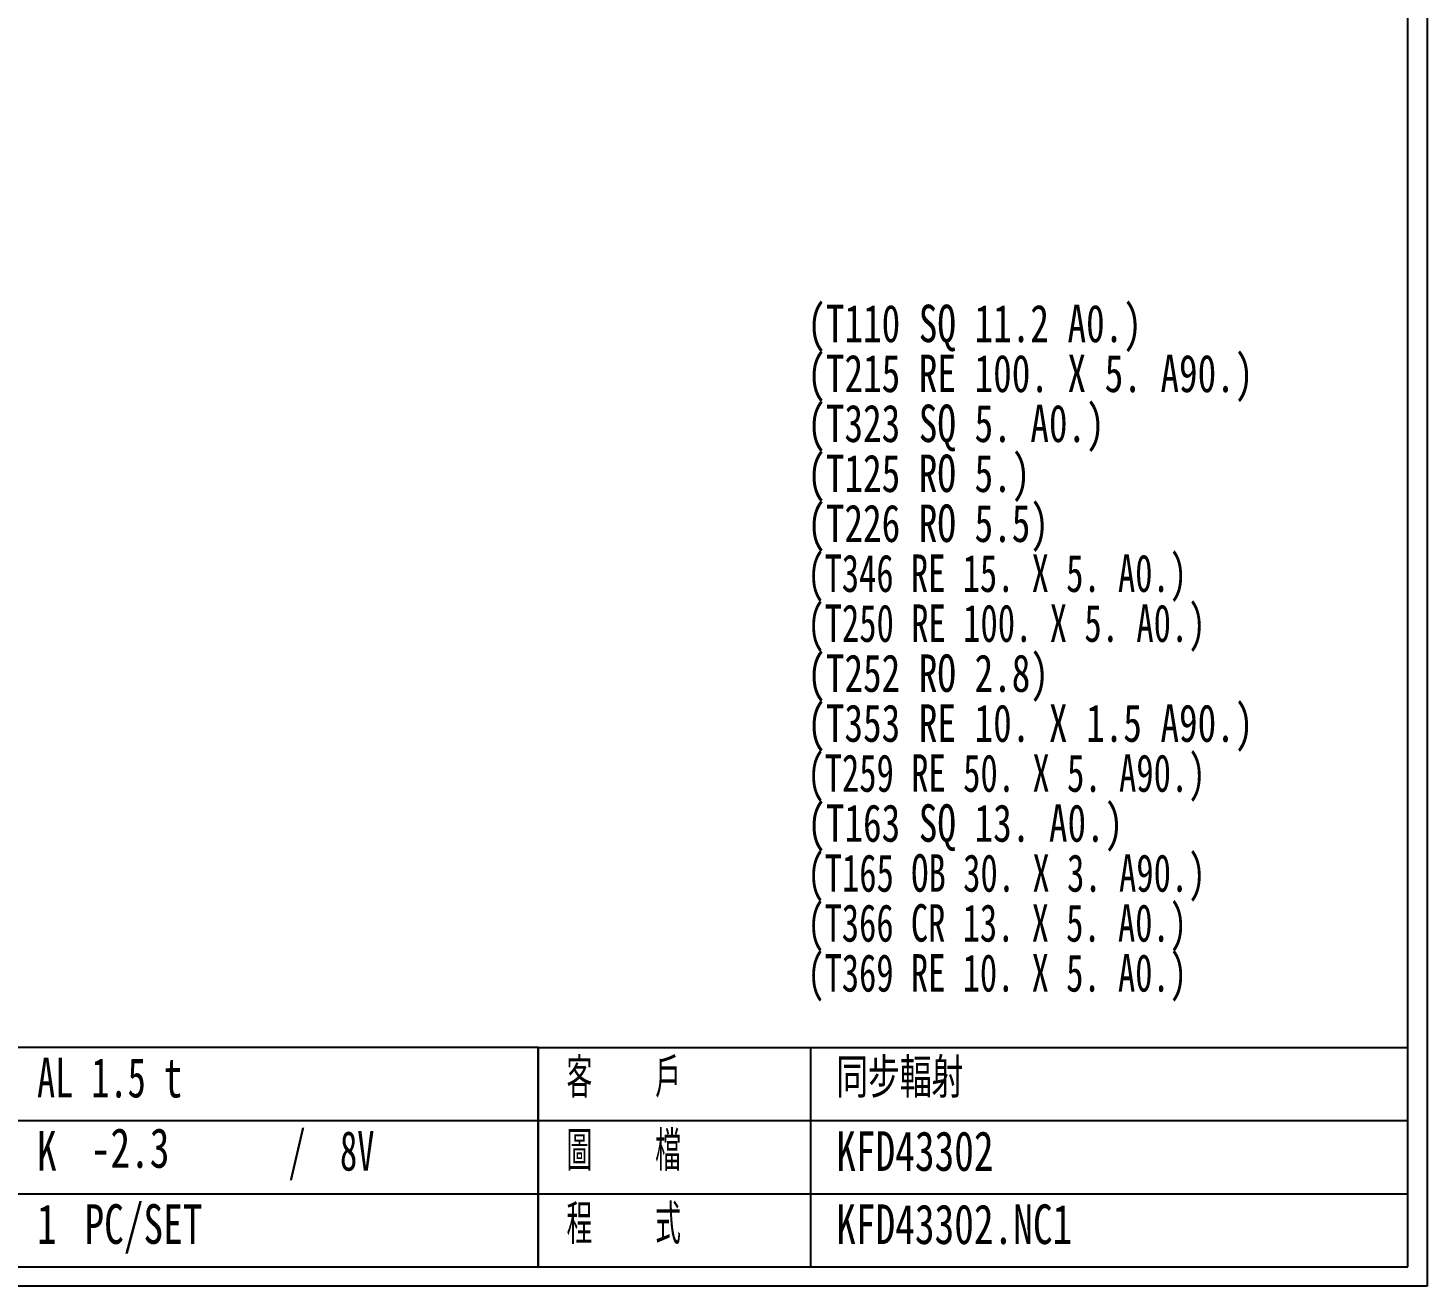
# Model space of a CAD drawing. Header units: millimetres. Extents: x 20 to 1161, y 26 to 820.
# Drawn here: x 765.9 to 1161, y 26 to 381.3 of the extents above; entities that cross this region are included whole.
import ezdxf

# ---------------------------------------------------------------- set-up
doc = ezdxf.new("R2010")
doc.units = ezdxf.units.MM
doc.header["$LTSCALE"] = 4
doc.layers.add('SLD-0', color=7, linetype='Continuous')
doc.styles.add('SLDTEXTSTYLE0', font='TXT', dxfattribs={"width": 0.729167})
doc.styles.add('SLDTEXTSTYLE1', font='TXT', dxfattribs={"width": 0.729167, "bigfont": 'bigfont'})
doc.styles.add('SLDTEXTSTYLE10', font='TXT', dxfattribs={"width": 0.6375})
doc.styles.add('SLDTEXTSTYLE5', font='TXT', dxfattribs={"width": 0.591667, "bigfont": 'bigfont'})
doc.styles.add('SLDTEXTSTYLE7', font='TXT', dxfattribs={"width": 0.671875})
doc.styles.add('SLDTEXTSTYLE8', font='TXT', dxfattribs={"width": 0.677083})
doc.styles.add('SLDTEXTSTYLE9', font='TXT', dxfattribs={"width": 0.679348})

# ---------------------------------------------------------------- blocks, each defined once
blk = doc.blocks.new('SW_NOTE_0')
at = {"layer": 'SLD-0', "color": 0, "char_height": 10.5833, "attachment_point": 1}
for s, insert, style in [('(T110 SQ 11.2 A0.)', (0, 13.64), 'SLDTEXTSTYLE0'), ('(T215 RE 100. X 5. A90.)', (0, -0.47), 'SLDTEXTSTYLE0'), ('(T323 SQ 5. A0.)', (0, -14.58), 'SLDTEXTSTYLE0'), ('(T125 RO 5.)', (0, -28.69), 'SLDTEXTSTYLE0'), ('(T226 RO 5.5)', (0, -42.8), 'SLDTEXTSTYLE0'), ('(T346 RE 15. X 5. A0.)', (0, -56.91), 'SLDTEXTSTYLE8'), ('(T250 RE 100. X 5. A0.)', (0, -71.02), 'SLDTEXTSTYLE9'), ('(T252 RO 2.8)', (0, -85.14), 'SLDTEXTSTYLE0'), ('(T353 RE 10. X 1.5 A90.)', (0, -99.25), 'SLDTEXTSTYLE0'), ('(T259 RE 50. X 5. A90.)', (0, -113.36), 'SLDTEXTSTYLE9'), ('(T163 SQ 13. A0.)', (0, -127.47), 'SLDTEXTSTYLE0'), ('(T165 OB 30. X 3. A90.)', (0, -141.58), 'SLDTEXTSTYLE9'), ('(T366 CR 13. X 5. A0.)', (0, -155.69), 'SLDTEXTSTYLE8'), ('(T369 RE 10. X 5. A0.)', (0, -169.8), 'SLDTEXTSTYLE8')]:
    blk.add_mtext(s, dxfattribs=dict(at, insert=insert, style=style))

msp = doc.modelspace()

# ---------------------------------------------------------------- linework, layer by layer
at = {"layer": 'SLD-0'}
for p, q in [((1160.997, 820), (1160.997, 25.965)), ((1155.615, 31.347), (1155.615, 814.618)), ((684.223, 93.393), (909.919, 93.393)), ((684.223, 93.393), (909.919, 93.393)), ((909.919, 93.393), (909.919, 31.347)), ((909.919, 93.393), (909.919, 31.347)), ((909.919, 93.379), (1155.615, 93.379)), ((909.919, 93.379), (1155.615, 93.379)), ((909.919, 31.347), (909.919, 93.379)), ((986.853, 93.335), (986.853, 31.333)), ((1155.615, 31.347), (1155.615, 93.379)), ((684.223, 72.715), (909.919, 72.715)), ((909.919, 72.702), (1155.615, 72.702)), ((684.223, 52.038), (909.919, 52.038)), ((909.919, 52.024), (1155.615, 52.024)), ((684.223, 31.347), (909.919, 31.347)), ((909.919, 31.347), (1155.615, 31.347)), ((1160.997, 25.965), (20, 25.965))]:
    msp.add_line(p, q, dxfattribs=at)

# ---------------------------------------------------------------- block references
msp.add_blockref('SW_NOTE_0', (985.971, 289.508), dxfattribs=at)

# ---------------------------------------------------------------- texts
at = {"layer": 'SLD-0', "char_height": 11.2, "attachment_point": 1}
for s, insert, style in [('客   戶', (917.98, 90.356), 'SLDTEXTSTYLE5'), ('同步輻射', (994.135, 90.356), 'SLDTEXTSTYLE1'), ('AL 1.5 t', (768.439, 90.428), 'SLDTEXTSTYLE7'), ('K', (768.439, 69.761), 'SLDTEXTSTYLE0'), ('-2.3', (783.606, 70.561), 'SLDTEXTSTYLE0'), ('/  8V', (839.432, 69.761), 'SLDTEXTSTYLE10'), ('圖   檔', (917.98, 69.689), 'SLDTEXTSTYLE5'), ('KFD43302', (994.135, 69.689), 'SLDTEXTSTYLE0'), ('1', (768.439, 49.077), 'SLDTEXTSTYLE0'), ('PC/SET', (781.827, 49.077), 'SLDTEXTSTYLE0'), ('程   式', (917.98, 49.022), 'SLDTEXTSTYLE5'), ('KFD43302.NC1', (994.135, 49.022), 'SLDTEXTSTYLE0')]:
    msp.add_mtext(s, dxfattribs=dict(at, insert=insert, style=style))

doc.saveas('drawing.dxf')
